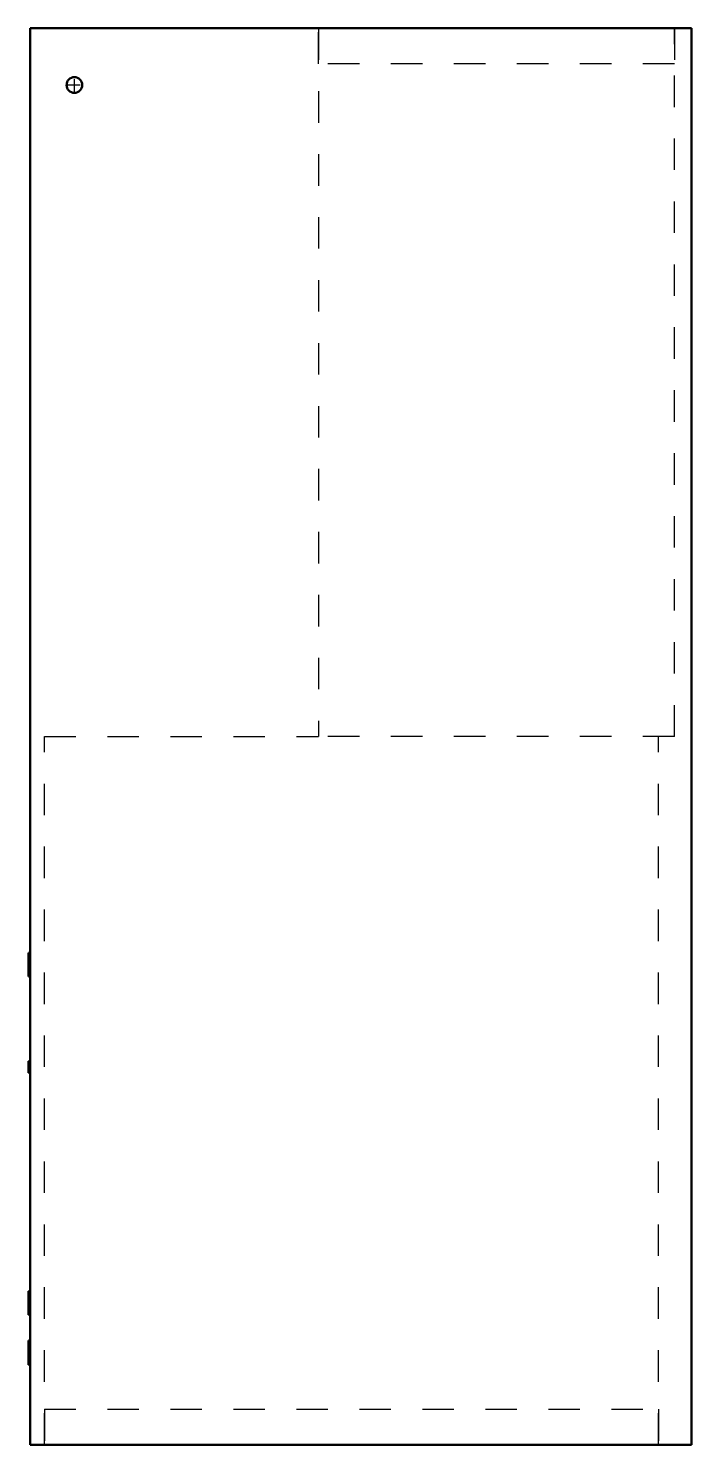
# Model space of a CAD drawing. Header units: inches. Extents: x -10.6 to 10.5, y 0 to 45.
import ezdxf

# ---------------------------------------------------------------- set-up
doc = ezdxf.new("R2010")
doc.units = ezdxf.units.IN
doc.header["$MEASUREMENT"] = 0
doc.linetypes.add('Center', pattern=[1.5, 0.45, -0.5, 0.05, -0.5])
doc.linetypes.add('Dashed', pattern=[2, 1, -1])
for name, color, linetype, lineweight in [('AM_0', 7, 'Continuous', 50), ('AM_7', 7, 'Center', 25), ('AM_9', 6, 'Dashed', 25)]:
    doc.layers.add(name, color=color, linetype=linetype, lineweight=lineweight)

# ---------------------------------------------------------------- blocks, each defined once
blk = doc.blocks.new('1_DMVT24BP1400_PART9_0_in_DMVT24BP1400_2')
at = {"layer": 'AM_9'}
for p, q in [((-1.35, 45), (-1.35, 22.5)), ((9.95, 22.5), (9.95, 45)), ((9.95, 22.5), (-1.35, 22.5))]:
    blk.add_line(p, q, dxfattribs=at)
blk = doc.blocks.new('2_DMVT24BP1400_PART8_0_in_DMVT24BP1400_2')
at = {"layer": 'AM_9'}
for p, q in [((-10.05, 22.5), (-1.35, 22.5)), ((-10.05, 0), (-10.05, 22.5)), ((9.45, 0), (9.45, 22.5))]:
    blk.add_line(p, q, dxfattribs=at)
blk = doc.blocks.new('3_DMVT24BP1400_PART7_0_in_DMVT24BP1400_2')
at = {"layer": 'AM_0'}
blk.add_circle((-9.1, 43.2), 0.25, dxfattribs=at)
at = {"layer": 'AM_7'}
for p, q in [((-9.1, 42.9375), (-9.1, 43.4625)), ((-9.3625, 43.2), (-8.8375, 43.2))]:
    blk.add_line(p, q, dxfattribs=at)
blk = doc.blocks.new('4_DMVT24BP1400_PART6_0_in_DMVT24BP1400_2')
at = {"layer": 'AM_0'}
for p, q in [((-10.5625, 14.875), (-10.5625, 15.625)), ((-10.5, 15.625), (-10.5625, 15.625)), ((-10.5625, 14.875), (-10.5, 14.875))]:
    blk.add_line(p, q, dxfattribs=at)
blk = doc.blocks.new('5_DMVT24BP1400_PART5_0_in_DMVT24BP1400_2')
at = {"layer": 'AM_0'}
for p, q in [((-10.5625, 11.8125), (-10.5625, 12.1875)), ((-10.5, 12.1875), (-10.5625, 12.1875)), ((-10.5625, 11.8125), (-10.5, 11.8125))]:
    blk.add_line(p, q, dxfattribs=at)
blk = doc.blocks.new('6_DMVT24BP1400_PART4_0_in_DMVT24BP1400_2')
at = {"layer": 'AM_0'}
for p, q in [((10.5, 45), (-10.5, 45)), ((-10.5, 0), (-10.5, 45)), ((10.5, 45), (10.5, 0)), ((10.5, 0), (-10.5, 0))]:
    blk.add_line(p, q, dxfattribs=at)
at = {"layer": 'AM_9'}
for p, q in [((-1.35, 43.875), (-1.35, 45)), ((9.95, 45), (9.95, 43.875)), ((9.95, 43.875), (-1.35, 43.875)), ((-10.05, 1.125), (-10.05, 0)), ((-10.05, 1.125), (9.45, 1.125)), ((9.45, 1.125), (9.45, 0))]:
    blk.add_line(p, q, dxfattribs=at)
blk = doc.blocks.new('7_DMVT24BP1400_PART3_0_in_DMVT24BP1400_2')
at = {"layer": 'AM_0'}
for q in [(-10.5625, 2.555), (-10.5, 2.535)]:
    blk.add_line((-10.5625, 2.535), q, dxfattribs=at)
at = {"layer": 'AM_9'}
blk.add_line((-10.5, 3.285), (-10.5625, 3.285), dxfattribs=at)
blk = doc.blocks.new('8_DMVT24BP1400_PART2_0_in_DMVT24BP1400_2')
at = {"layer": 'AM_0'}
for p, q in [((-10.5625, 4.125), (-10.5625, 4.875)), ((-10.5, 4.875), (-10.5625, 4.875)), ((-10.5625, 4.125), (-10.5, 4.125))]:
    blk.add_line(p, q, dxfattribs=at)
blk = doc.blocks.new('9_DMVT24BP1400_PART1_0_in_DMVT24BP1400_2')
at = {"layer": 'AM_0'}
for p, q in [((-10.5625, 2.555), (-10.5625, 3.305)), ((-10.5, 3.305), (-10.5625, 3.305)), ((-10.5625, 2.555), (-10.5, 2.555))]:
    blk.add_line(p, q, dxfattribs=at)

msp = doc.modelspace()

# ---------------------------------------------------------------- block references
for name in ['6_DMVT24BP1400_PART4_0_in_DMVT24BP1400_2', '1_DMVT24BP1400_PART9_0_in_DMVT24BP1400_2', '3_DMVT24BP1400_PART7_0_in_DMVT24BP1400_2', '2_DMVT24BP1400_PART8_0_in_DMVT24BP1400_2', '4_DMVT24BP1400_PART6_0_in_DMVT24BP1400_2', '5_DMVT24BP1400_PART5_0_in_DMVT24BP1400_2', '8_DMVT24BP1400_PART2_0_in_DMVT24BP1400_2', '9_DMVT24BP1400_PART1_0_in_DMVT24BP1400_2', '7_DMVT24BP1400_PART3_0_in_DMVT24BP1400_2']:
    msp.add_blockref(name, (0, 0))

doc.saveas('drawing.dxf')
